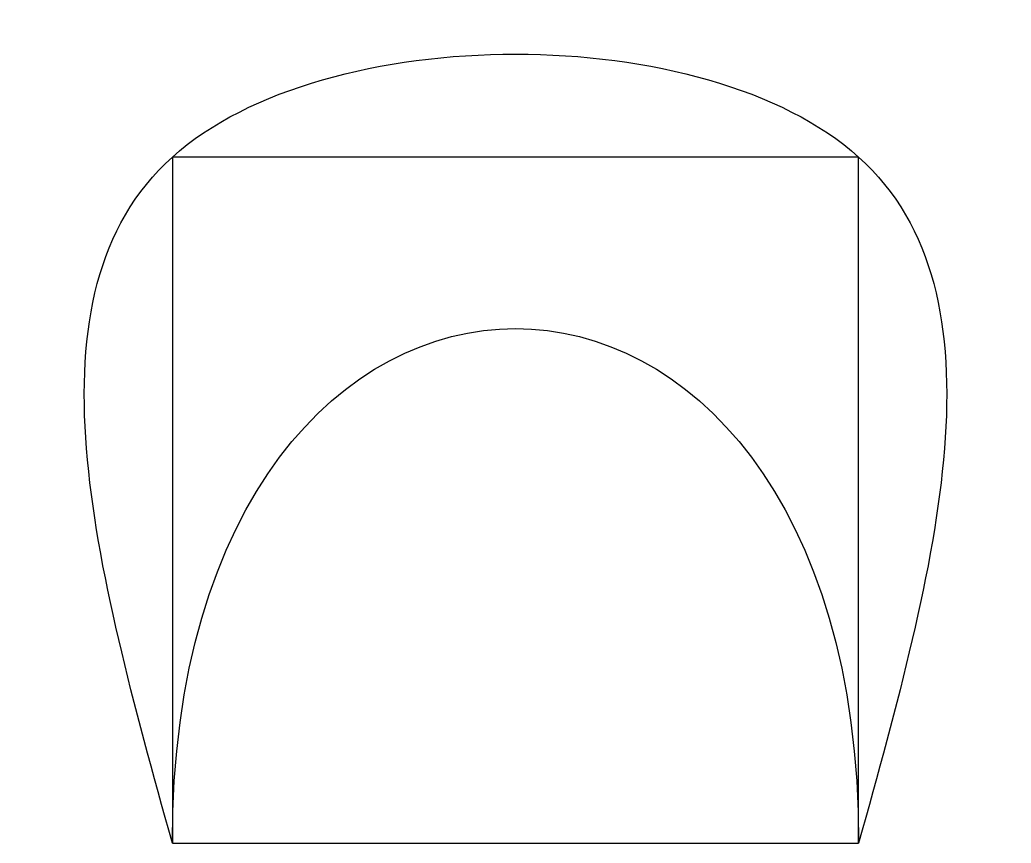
# Model space of a CAD drawing. Header units: millimetres. Extents: x 38.9 to 111.1, y 50 to 110.
import ezdxf

# ---------------------------------------------------------------- set-up
doc = ezdxf.new("R2010")
doc.units = ezdxf.units.MM

msp = doc.modelspace()

# ---------------------------------------------------------------- linework, layer by layer
for p, q in [((100, 100), (50, 100)), ((50, 100), (50, 50)), ((100, 50), (100, 100)), ((50, 50), (100, 50))]:
    msp.add_line(p, q)
msp.add_spline([(50, 50), (50, 100), (100, 100), (100, 50)], degree=3)
msp.add_open_spline([(50, 50), (50, 100), (100, 100), (100, 50)], degree=3)

doc.saveas('drawing.dxf')
